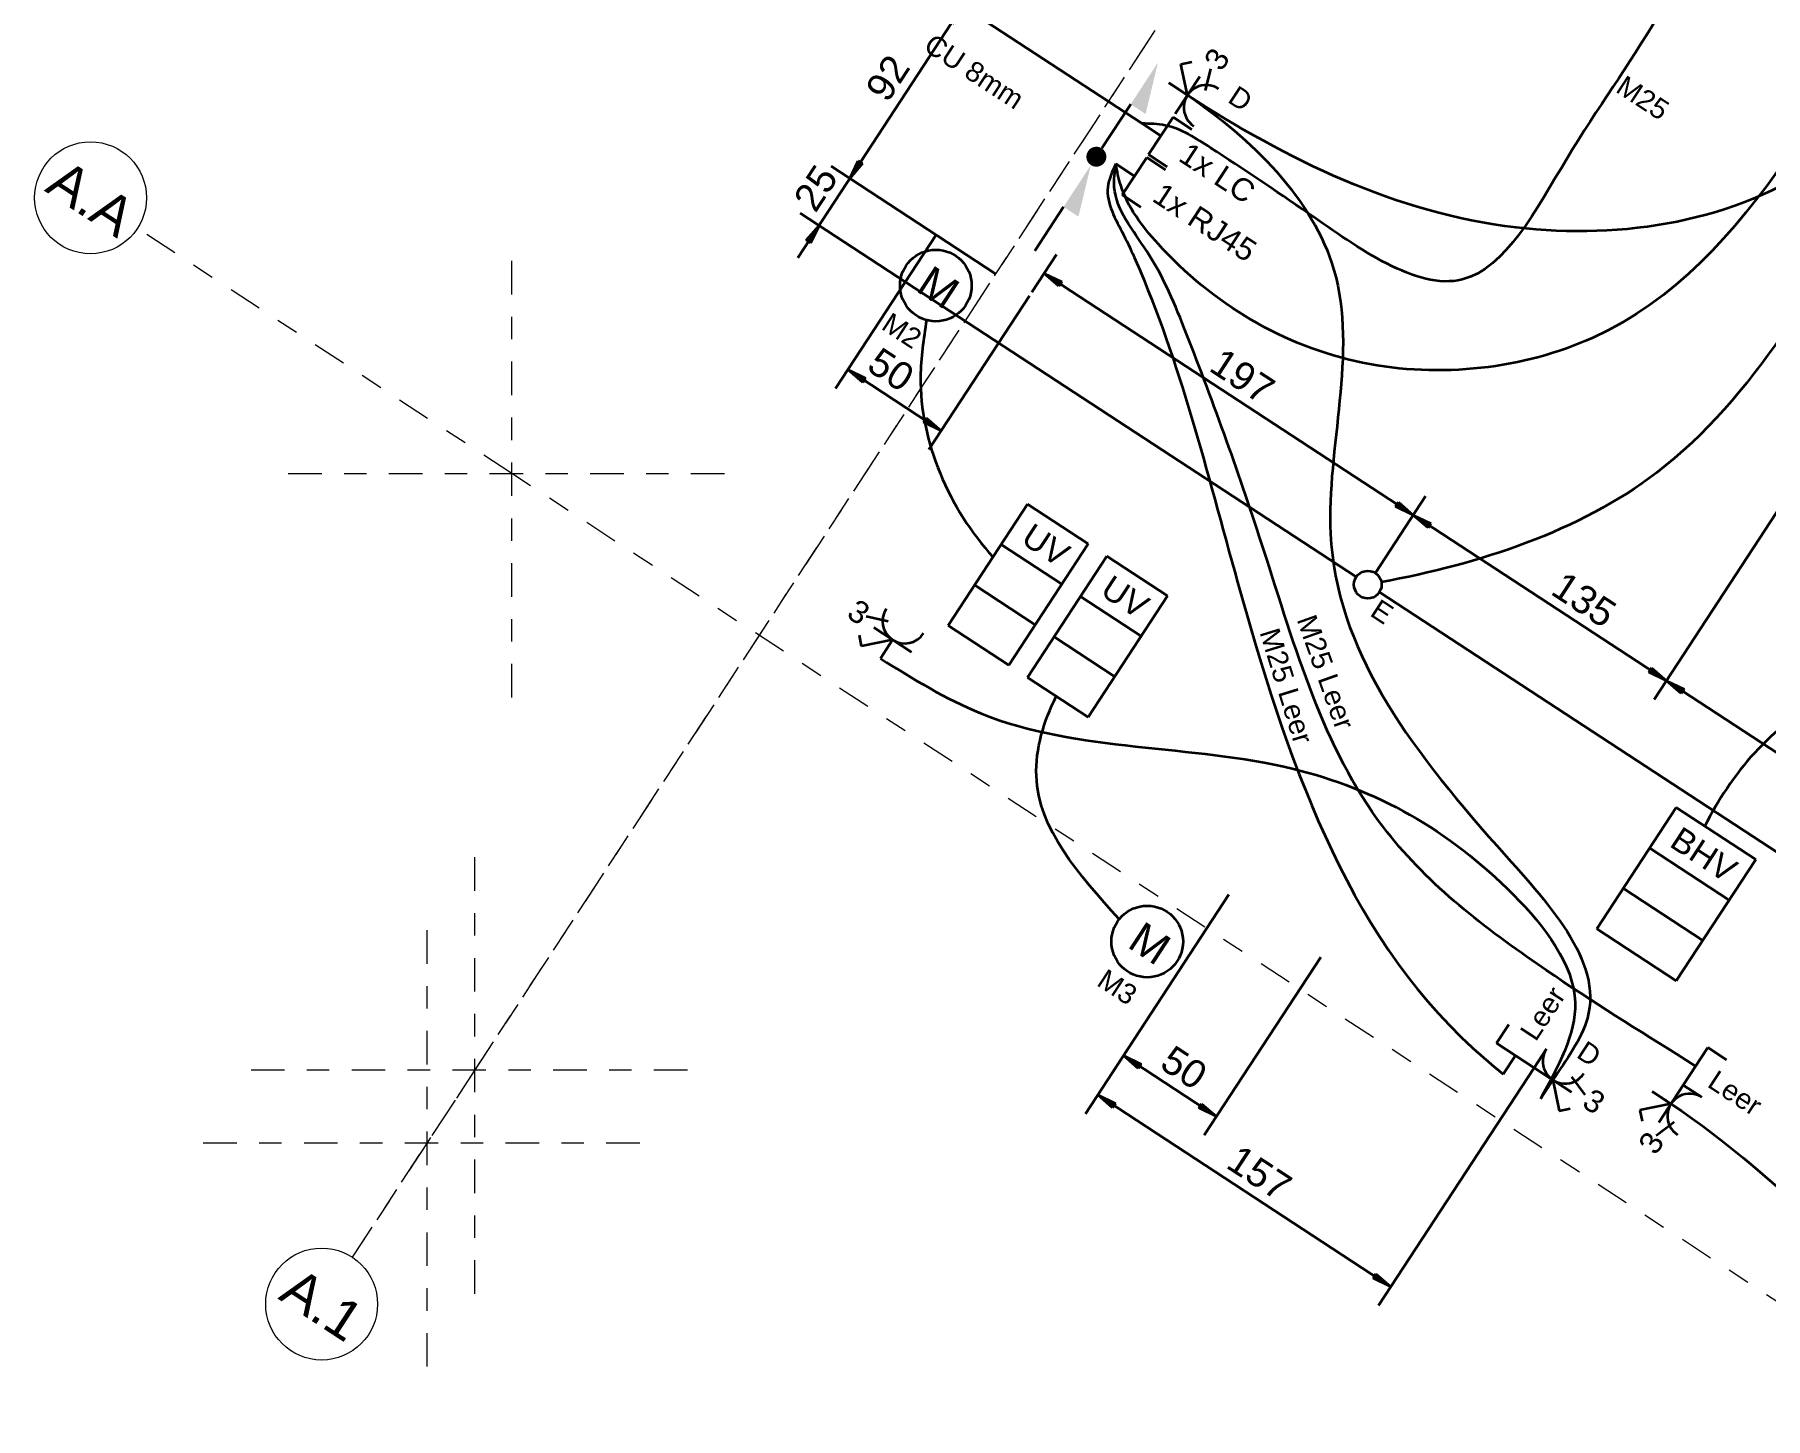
# Model space of a CAD drawing. Header units: metres. Extents: x 2696276 to 2696381, y 1245119 to 1245220.
# Drawn here: x 2696278.3 to 2696286.03, y 1245161.93 to 1245168.11 of the extents above; entities that cross this region are included whole.
import ezdxf
from ezdxf.lldxf.tags import DXFTag

# ---------------------------------------------------------------- set-up
doc = ezdxf.new("R2010")
doc.units = ezdxf.units.M
doc.header["$PDMODE"] = 2
doc.header["$PDSIZE"] = -2
doc.linetypes.add('000_hbf_Strichpunkt 3_1_1mm Achsen', pattern=[0.25, 0.15, -0.05, 0, -0.05])
for name, color, linetype, lineweight, true_color in [('008_232.1__Erdungen u. Schutzpotenzialausgleich', 1, 'Continuous', 35, 0xff0000), ('011_232.51_Lichtinstallationen allgemein', 150, 'Continuous', 35, 0x0080ff), ('011_232.51_Lichtinstallationen allgemein_Bodenltg', 150, 'STRICHLINIE', 35, 0x0080ff), ('011_232.51_Lichtinstallationen allgemein_Deckenltg', 150, 'Continuous', 35, 0x0080ff), ('014_232.62_Storeninstallationen', 1, 'Continuous', 35, 0xff0000), ('014_232.62_Storeninstallationen_Deckenltg', 1, 'Continuous', 35, 0xff0000), ('016_232.70_HLKS-Installation', 5, 'Continuous', 35, 0x0000ff), ('016_232.70_HLKS-Installation_Bodenltg', 5, 'STRICHLINIE', 35, 0x0000ff), ('018_233.01_Innenleuchten', 150, 'Continuous', 35, 0x0080ff), ('032_236.0__Telekommunikationsinstallationen', 3, 'Continuous', 35, 0x00ff00), ('032_236.0__Telekommunikationsinstallationen_Deckenltg', 3, 'Continuous', 35, 0x00ff00), ('035_236.3__UKV-Installationen', 24, 'Continuous', 35, 0x993300), ('035_236.3__UKV-Installationen_Bodenltg', 24, 'STRICHLINIE', 35, 0x993300), ('035_236.3__UKV-Installationen_Deckenltg', 24, 'Continuous', 35, 0x993300)]:
    doc.layers.add(name, color=color, linetype=linetype, lineweight=lineweight, true_color=true_color)
doc.layers.add('1_M01_Achsen.V', color=7, linetype='Continuous')
doc.layers.add('X_Mass', color=7, linetype='Continuous', lineweight=35)
doc.layers.add('X_Mass_Sperrzonen', color=7, linetype='Continuous', lineweight=35)
doc.styles.add('ERSTELLTER_STIL_2', font='')
doc.styles.get("Standard").update_dxf_attribs({"font": 'arial.ttf'})
doc.styles.get('ERSTELLTER_STIL_2').set_extended_font_data('Arial', bold=True)
tags = doc.linetypes.add('STRICHLINIE', pattern=[19.05, 12.7, -6.35]).pattern_tags.tags
tags[6:7] = [DXFTag(74, 4), DXFTag(75, 0), DXFTag(340, '0'), DXFTag(46, 0.0), DXFTag(50, 0.0), DXFTag(44, 0.0), DXFTag(45, 0.0)]
tags[4:5] = [DXFTag(74, 4), DXFTag(75, 0), DXFTag(340, '0'), DXFTag(46, 0.0), DXFTag(50, 0.0), DXFTag(44, 0.0), DXFTag(45, 0.0)]
tags = doc.linetypes.add('STRICHPUNKT2', pattern=[12.7, 6.35, -3.175, 0, -3.175]).pattern_tags.tags
tags[10:11] = [DXFTag(74, 4), DXFTag(75, 0), DXFTag(340, '0'), DXFTag(46, 0.0), DXFTag(50, 0.0), DXFTag(44, 0.0), DXFTag(45, 0.0)]
tags[8:9] = [DXFTag(74, 4), DXFTag(75, 0), DXFTag(340, '0'), DXFTag(46, 0.0), DXFTag(50, 0.0), DXFTag(44, 0.0), DXFTag(45, 0.0)]
tags[6:7] = [DXFTag(74, 4), DXFTag(75, 0), DXFTag(340, '0'), DXFTag(46, 0.0), DXFTag(50, 0.0), DXFTag(44, 0.0), DXFTag(45, 0.0)]
tags[4:5] = [DXFTag(74, 4), DXFTag(75, 0), DXFTag(340, '0'), DXFTag(46, 0.0), DXFTag(50, 0.0), DXFTag(44, 0.0), DXFTag(45, 0.0)]

# ---------------------------------------------------------------- blocks, each defined once
blk = doc.blocks.new('0_Leitung_ durchgehend-A0S2JC8S73', base_point=(-799.58, -1071.91))
at = {"lineweight": -2}
blk.add_hatch(color=0, dxfattribs=at).paths.add_polyline_path([(-798.27, -1024.77), (-798.98, -1023.84), (-799.43, -1022.76), (-799.58, -1021.61), (-799.43, -1020.45), (-798.98, -1019.37), (-798.27, -1018.44), (-797.35, -1017.73), (-796.27, -1017.28), (-795.11, -1017.13), (-793.95, -1017.28), (-792.87, -1017.73), (-791.94, -1018.44), (-791.23, -1019.37), (-790.78, -1020.45), (-790.63, -1021.61), (-790.78, -1022.76), (-791.23, -1023.84), (-791.94, -1024.77), (-792.87, -1025.48), (-793.95, -1025.93), (-795.11, -1026.08), (-796.27, -1025.93), (-797.35, -1025.48)])
at = {"color": 0, "lineweight": -2}
for p, q in [((-795.11, -993.59), (-795.11, -1017.13)), ((-795.11, -1048.38), (-795.11, -1071.91))]:
    blk.add_line(p, q, dxfattribs=at)
for points in [[(-795.11, -993.59), (-795.11, -971.3), (-787.15, -993.59)], [(-787.15, -1048.38), (-795.11, -1048.38), (-795.11, -1026.08)]]:
    blk.add_solid(points, dxfattribs=at)
blk = doc.blocks.new('Maß-A0S2JCA073', base_point=(-898.67, -1132.48))
at = {"color": 0, "linetype": 'ByBlock', "lineweight": -2, "ltscale": 0.35}
for p, q in [((-882, -1132.48), (-882, -1072.69)), ((-882, -1090.04), (-883.14, -1081.36)), ((-883.14, -1081.36), (-880.86, -1081.36)), ((-880.86, -1081.36), (-882, -1090.04)), ((-892, -1090.04), (-804.11, -1090.04)), ((-892, -1115.13), (-595.15, -1115.13)), ((-883.14, -1123.8), (-882, -1115.13)), ((-882, -1115.13), (-880.86, -1123.8)), ((-880.86, -1123.8), (-883.14, -1123.8))]:
    blk.add_line(p, q, dxfattribs=at)
for points in [[(-882, -1090.04), (-883.14, -1081.36), (-880.86, -1081.36)], [(-882, -1115.13), (-880.86, -1123.8), (-883.14, -1123.8)]]:
    blk.add_solid(points, dxfattribs=at)
at = {"color": 0, "linetype": 'ByBlock', "lineweight": -2, "ltscale": 0.35, "insert": (-898.67, -1111.7), "char_height": 12.5, "attachment_point": 1, "rotation": 90}
blk.add_mtext('{\\fArial;25}', dxfattribs=at)
blk = doc.blocks.new('0_232.51_Lichtinstallationen allgemein_Deckenltg-A0S2JCD473', base_point=(-584.48, -1110.87))
at = {"color": 0, "linetype": 'ByBlock', "lineweight": -2, "ltscale": 0.35}
blk.add_open_spline([(-380.11, -535.98), (-383.06, -535.49), (-411.66, -530.7), (-484.79, -557.7), (-491.95, -690.76), (-501.06, -830.83), (-485.56, -997.35), (-552.52, -1080.49), (-584.48, -1110.87)], degree=3, knots=[0, 0, 0, 0, 8.999929, 87.189465, 192.930492, 365.249901, 532.636071, 664.891956, 664.891956, 664.891956, 664.891956], dxfattribs=at)
blk = doc.blocks.new('0_232.62_Storeninstallationen_Deckenltg-A0S2JCEW73', base_point=(-818.66, -1196.53))
at = {"color": 0, "linetype": 'ByBlock', "lineweight": -2, "ltscale": 0.35}
blk.add_open_spline([(-818.66, -1124.25), (-815.13, -1131.98), (-799.54, -1166.08), (-763.84, -1189.32), (-735.81, -1196.53)], degree=3, knots=[0, 0, 0, 0, 25.43003, 112.259618, 112.259618, 112.259618, 112.259618], dxfattribs=at)
blk = doc.blocks.new('Maß-A0S2JCFI73', base_point=(-565.11, -1361))
at = {"color": 7, "linetype": 'ByBlock', "lineweight": -2, "ltscale": 0.35, "true_color": 0xffffff}
for p, q in [((-565.11, -1361), (-565.11, -1265.04)), ((-515.45, -1361), (-515.45, -1265.86)), ((-565.11, -1351), (-556.43, -1349.86)), ((-565.11, -1351), (-515.45, -1351)), ((-556.43, -1352.14), (-565.11, -1351)), ((-556.43, -1349.86), (-556.43, -1352.14)), ((-524.13, -1352.14), (-524.13, -1349.86)), ((-524.13, -1349.86), (-515.45, -1351)), ((-515.45, -1351), (-524.13, -1352.14))]:
    blk.add_line(p, q, dxfattribs=at)
for points in [[(-565.11, -1351), (-556.43, -1349.86), (-556.43, -1352.14)], [(-515.45, -1351), (-524.13, -1352.14), (-524.13, -1349.86)]]:
    blk.add_solid(points, dxfattribs=at)
at = {"color": 7, "linetype": 'ByBlock', "lineweight": -2, "ltscale": 0.35, "true_color": 0xffffff, "insert": (-549.21, -1334.33), "char_height": 12.5, "attachment_point": 1}
blk.add_mtext('{\\fArial;50}', dxfattribs=at)
blk = doc.blocks.new('1xRJ45-Steckdose_ UP-A0S2JCGI73', base_point=(-786.11, -1029.54))
at = {"color": 0, "lineweight": -2}
for p, q in [((-776.11, -1029.54), (-776.11, -1009.54)), ((-776.11, -1009.54), (-766.11, -1009.54)), ((-776.11, -1019.54), (-786.11, -1019.54)), ((-766.11, -1029.54), (-776.11, -1029.54))]:
    blk.add_line(p, q, dxfattribs=at)
at = {"color": 0, "lineweight": -2, "insert": (-764.1, -1014.54), "char_height": 10, "attachment_point": 1}
blk.add_mtext('{\\fArial;1x RJ45}', dxfattribs=at)
blk = doc.blocks.new('0_232.62_Storeninstallationen_Deckenltg-A0S2JCI473', base_point=(-678.1, -1301.07))
at = {"color": 0, "linetype": 'ByBlock', "lineweight": -2, "ltscale": 0.35}
blk.add_open_spline([(-600.04, -1301.07), (-626.15, -1294.17), (-665.18, -1283.85), (-676.8, -1245.23), (-678.1, -1233.09)], degree=3, knots=[0, 0, 0, 0, 74.014756, 110.64307, 110.64307, 110.64307, 110.64307], dxfattribs=at)
blk = doc.blocks.new('0_232.51_Lichtinstallationen allgemein_Deckenltg-A0S2JCIG73', base_point=(-786.11, -1265.04))
at = {"color": 0, "linetype": 'ByBlock', "lineweight": -2, "ltscale": 0.35}
blk.add_open_spline([(-786.11, -976.32), (-782.79, -976.3), (-745.62, -976.04), (-659.6, -993.01), (-622.06, -1132.91), (-508.51, -1175.36), (-396.03, -1201.02), (-398.7, -1248), (-398.62, -1261.73), (-398.61, -1265.04)], degree=3, knots=[0, 0, 0, 0, 10, 111.916442, 229.741857, 387.832291, 474.736841, 506.290374, 516.290374, 516.290374, 516.290374, 516.290374], dxfattribs=at)
blk = doc.blocks.new('0_232.51_Lichtinstallationen allgemein_Bodenltg-A0S2JCJ673', base_point=(-358.61, -1265.04))
at = {"color": 0, "lineweight": -2}
blk.add_open_spline([(-358.61, -1235.04), (-355.27, -1235.02), (-290.72, -1234.69), (-199.63, -1261.61), (-91.58, -1252.53), (-46.23, -1261.54), (-28.61, -1265.04)], degree=3, knots=[0, 0, 0, 0, 10, 193.606933, 278.119816, 331.833344, 331.833344, 331.833344, 331.833344], dxfattribs=at)
blk = doc.blocks.new('Maß-A0S2JCLQ73', base_point=(-898.67, -1090.04))
at = {"color": 0, "linetype": 'ByBlock', "lineweight": -2, "ltscale": 0.35}
for p, q in [((-892, -998.04), (-804.11, -998.04)), ((-883.14, -1006.71), (-882, -998.04)), ((-882, -1090.04), (-882, -998.04)), ((-882, -998.04), (-880.86, -1006.71)), ((-880.86, -1006.71), (-883.14, -1006.71)), ((-882, -1090.04), (-883.14, -1081.36)), ((-883.14, -1081.36), (-880.86, -1081.36)), ((-880.86, -1081.36), (-882, -1090.04)), ((-892, -1090.04), (-804.11, -1090.04))]:
    blk.add_line(p, q, dxfattribs=at)
for points in [[(-882, -998.04), (-880.86, -1006.71), (-883.14, -1006.71)], [(-882, -1090.04), (-883.14, -1081.36), (-880.86, -1081.36)]]:
    blk.add_solid(points, dxfattribs=at)
at = {"color": 0, "linetype": 'ByBlock', "lineweight": -2, "ltscale": 0.35, "insert": (-898.67, -1052.92), "char_height": 12.5, "attachment_point": 1, "rotation": 89.99999}
blk.add_mtext('{\\fArial;92}', dxfattribs=at)
blk = doc.blocks.new('Maß-A0S2JCM673', base_point=(-898.67, -998.04))
at = {"color": 0, "linetype": 'ByBlock', "lineweight": -2, "ltscale": 0.35}
for p, q in [((-892, -760.93), (-460.01, -760.93)), ((-883.14, -769.61), (-882, -760.93)), ((-882, -998.04), (-882, -760.93)), ((-882, -760.93), (-880.86, -769.61)), ((-880.86, -769.61), (-883.14, -769.61)), ((-882, -998.04), (-883.14, -989.36)), ((-883.14, -989.36), (-880.86, -989.36)), ((-880.86, -989.36), (-882, -998.04)), ((-892, -998.04), (-804.11, -998.04))]:
    blk.add_line(p, q, dxfattribs=at)
for points in [[(-882, -760.93), (-880.86, -769.61), (-883.14, -769.61)], [(-882, -998.04), (-883.14, -989.36), (-880.86, -989.36)]]:
    blk.add_solid(points, dxfattribs=at)
at = {"color": 0, "linetype": 'ByBlock', "lineweight": -2, "ltscale": 0.35, "insert": (-898.67, -893.41), "char_height": 12.5, "attachment_point": 1, "rotation": 90}
blk.add_mtext('{\\fArial;237}', dxfattribs=at)
blk = doc.blocks.new('0_232.62_Storeninstallationen_Deckenltg-A0S2JCNS73', base_point=(-348.71, -1214.87))
at = {"color": 0, "linetype": 'ByBlock', "lineweight": -2, "ltscale": 0.35}
blk.add_open_spline([(-329.58, -1009.98), (-333.2, -1015.85), (-351.43, -1045.44), (-350.52, -1102.09), (-318.6, -1194.98), (-235.38, -1216.39), (-185.53, -1214.87)], degree=3, knots=[0, 0, 0, 0, 20.552659, 103.683362, 157.5109, 307.121049, 307.121049, 307.121049, 307.121049], dxfattribs=at)
blk = doc.blocks.new('0_232.51_Lichtinstallationen allgemein_Deckenltg-A0S2JCSW73', base_point=(-786.11, -976.35))
at = {"color": 0, "linetype": 'ByBlock', "lineweight": -2, "ltscale": 0.35}
blk.add_open_spline([(-380.11, -534.89), (-381.28, -534.54), (-394.9, -530.69), (-421.59, -529.81), (-461.84, -546.39), (-504.65, -600.51), (-505.57, -680.59), (-509.49, -766.3), (-515.73, -867.35), (-621.84, -963.86), (-726.69, -976.47), (-782.77, -976.33), (-786.11, -976.32)], degree=3, knots=[0, 0, 0, 0, 3.678861, 42.466953, 77.089428, 130.988511, 238.100062, 306.207384, 392.416239, 531.876033, 690.213102, 700.213102, 700.213102, 700.213102, 700.213102], dxfattribs=at)
blk = doc.blocks.new('Motor allgemein-A0S2JCT273', base_point=(-839.61, -1125.04))
at = {"color": 0, "lineweight": -2}
blk.add_circle((-823.61, -1109.04), 16, dxfattribs=at)
at = {"color": 0, "lineweight": -2, "insert": (-830.31, -1102.04), "char_height": 14, "attachment_point": 1}
blk.add_mtext('{\\fArial;M}', dxfattribs=at)
blk = doc.blocks.new('Maß-A0S2JCTA73', base_point=(-786.11, -1108.94))
at = {"color": 0, "linetype": 'ByBlock', "lineweight": -2, "ltscale": 0.35}
for p, q in [((-453.83, -1088), (-453.83, -767.12)), ((-264.61, -1088), (-264.61, -1016.96)), ((-786.11, -1068), (-786.11, -1088.04)), ((-588.96, -1068), (-588.96, -1108.94)), ((-786.11, -1078), (-777.43, -1076.86)), ((-777.43, -1079.14), (-786.11, -1078)), ((-264.61, -1078), (-786.11, -1078)), ((-777.43, -1076.86), (-777.43, -1079.14)), ((-597.64, -1079.14), (-597.64, -1076.86)), ((-597.64, -1076.86), (-588.96, -1078)), ((-588.96, -1078), (-597.64, -1079.14)), ((-588.96, -1078), (-580.29, -1076.86)), ((-580.29, -1079.14), (-588.96, -1078)), ((-580.29, -1076.86), (-580.29, -1079.14)), ((-462.5, -1079.14), (-462.5, -1076.86)), ((-462.5, -1076.86), (-453.83, -1078)), ((-453.83, -1078), (-462.5, -1079.14)), ((-453.83, -1078), (-445.15, -1076.86)), ((-445.15, -1079.14), (-453.83, -1078)), ((-445.15, -1076.86), (-445.15, -1079.14)), ((-273.28, -1079.14), (-273.28, -1076.86)), ((-273.28, -1076.86), (-264.61, -1078)), ((-264.61, -1078), (-273.28, -1079.14))]:
    blk.add_line(p, q, dxfattribs=at)
for points in [[(-786.11, -1078), (-777.43, -1076.86), (-777.43, -1079.14)], [(-588.96, -1078), (-597.64, -1079.14), (-597.64, -1076.86)], [(-588.96, -1078), (-580.29, -1076.86), (-580.29, -1079.14)], [(-453.83, -1078), (-462.5, -1079.14), (-462.5, -1076.86)], [(-453.83, -1078), (-445.15, -1076.86), (-445.15, -1079.14)], [(-264.61, -1078), (-273.28, -1079.14), (-273.28, -1076.86)]]:
    blk.add_solid(points, dxfattribs=at)
at = {"color": 0, "linetype": 'ByBlock', "lineweight": -2, "ltscale": 0.35, "char_height": 12.5, "attachment_point": 1}
for s, insert in [('{\\fArial;197}', (-701.35, -1061.59)), ('{\\fArial;135}', (-518.97, -1061.52)), ('{\\fArial;189}', (-325.06, -1061.15))]:
    blk.add_mtext(s, dxfattribs=dict(at, insert=insert))
blk = doc.blocks.new('Maß-A0S2JCVA73', base_point=(-898.67, -760.93))
at = {"color": 0, "linetype": 'ByBlock', "lineweight": -2, "ltscale": 0.35}
for p, q in [((-892, -431.27), (-599.69, -431.27)), ((-883.14, -439.94), (-882, -431.27)), ((-882, -431.27), (-882, -760.93)), ((-882, -431.27), (-880.86, -439.94)), ((-880.86, -439.94), (-883.14, -439.94)), ((-882, -760.93), (-883.14, -752.26)), ((-883.14, -752.26), (-880.86, -752.26)), ((-880.86, -752.26), (-882, -760.93)), ((-892, -760.93), (-460.01, -760.93))]:
    blk.add_line(p, q, dxfattribs=at)
for points in [[(-882, -431.27), (-880.86, -439.94), (-883.14, -439.94)], [(-882, -760.93), (-883.14, -752.26), (-880.86, -752.26)]]:
    blk.add_solid(points, dxfattribs=at)
at = {"color": 0, "linetype": 'ByBlock', "lineweight": -2, "ltscale": 0.35, "insert": (-898.67, -609.89), "char_height": 12.5, "attachment_point": 1, "rotation": 90}
blk.add_mtext('{\\fArial;330}', dxfattribs=at)
blk = doc.blocks.new('0_236.3_UKV-Installationen_Deckenltg-A0S2JCVC73', base_point=(-786.11, -1265.04))
at = {"color": 0, "linetype": 'ByBlock', "lineweight": -2, "ltscale": 0.35}
blk.add_open_spline([(-786.11, -1019.54), (-785.56, -1023.3), (-783.9, -1034.76), (-768.28, -1042.37), (-716.76, -1074.87), (-620.5, -1165.17), (-507.83, -1254.45), (-424.58, -1264.33), (-418.61, -1265.04)], degree=3, knots=[0, 0, 0, 0, 10.974625, 33.435374, 46.025507, 196.916614, 429.897292, 447.907635, 447.907635, 447.907635, 447.907635], dxfattribs=at)
blk = doc.blocks.new('Gruppenzuleitung-A0S2JCYM73', base_point=(-419.07, -1187.82))
at = {"color": 0, "lineweight": -2}
for p, q in [((-419.07, -1187.82), (-419.07, -1123.02)), ((-419.07, -1123.02), (-376.67, -1123.02)), ((-376.67, -1123.02), (-376.67, -1187.82)), ((-376.67, -1144.62), (-419.07, -1144.62)), ((-376.67, -1166.22), (-419.07, -1166.22)), ((-376.67, -1187.82), (-419.07, -1187.82))]:
    blk.add_line(p, q, dxfattribs=at)
at = {"color": 0, "lineweight": -2, "insert": (-412.78, -1128.42), "char_height": 10.8, "attachment_point": 1}
blk.add_mtext('{\\fArial;BHV}', dxfattribs=at)
blk = doc.blocks.new('0_232.51_Lichtinstallationen allgemein_Deckenltg-A0S2JCZC73', base_point=(-480.38, -992.31))
at = {"color": 0, "linetype": 'ByBlock', "lineweight": -2, "ltscale": 0.35}
blk.add_open_spline([(-388.61, -992.31), (-397.05, -983.06), (-416.02, -962.26), (-446.7, -908.47), (-475.59, -832.57), (-480.39, -732.38), (-481.37, -646.68), (-467.37, -568.08), (-419.45, -539.31), (-390.54, -536.95), (-380.11, -537.54)], degree=3, knots=[0, 0, 0, 0, 37.473618, 84.217074, 184.826887, 277.9212, 381.555394, 447.258554, 502.23198, 533.586039, 533.586039, 533.586039, 533.586039], dxfattribs=at)
blk = doc.blocks.new('0_032_236.0__Telekommunikationsinstallationen_Deckenltg-A0S2JD1S73', base_point=(-786.11, -998.04))
at = {"color": 0, "linetype": 'ByBlock', "lineweight": -2, "ltscale": 0.35}
blk.add_open_spline([(-619.49, -832.34), (-618.36, -857.33), (-621.01, -901.67), (-611.5, -994.9), (-698.02, -990.48), (-743.7, -990.32), (-773.77, -990.27), (-783.15, -996.18), (-786.11, -998.04)], degree=3, knots=[0, 0, 0, 0, 75.043991, 146.362888, 220.89087, 273.814752, 296.371536, 306.72636, 306.72636, 306.72636, 306.72636], dxfattribs=at)
blk = doc.blocks.new('0_232.51_Lichtinstallationen allgemein_Bodenltg-A0S2JD5W73', base_point=(-753.11, -1265.04))
at = {"color": 0, "lineweight": -2}
blk.add_open_spline([(-753.11, -1262.04), (-735.92, -1261.62), (-670.93, -1260.04), (-583.78, -1193.2), (-479.98, -1185.5), (-402.63, -1212.3), (-399.86, -1248.63), (-398.61, -1265.04)], degree=3, knots=[0, 0, 0, 0, 51.007026, 192.939211, 306.259914, 361.692139, 407.330741, 407.330741, 407.330741, 407.330741], dxfattribs=at)
blk = doc.blocks.new('1xRJ45-Steckdose_ UP-A0S2JD6W73', base_point=(-428.61, -1265.04))
at = {"color": 0, "lineweight": -2}
for p, q in [((-428.61, -1245.04), (-428.61, -1255.04)), ((-408.61, -1255.04), (-408.61, -1245.04)), ((-428.61, -1255.04), (-408.61, -1255.04)), ((-418.61, -1255.04), (-418.61, -1265.04))]:
    blk.add_line(p, q, dxfattribs=at)
blk = doc.blocks.new('Gruppenzuleitung-A0S2JD7S73', base_point=(-693.47, -1233.09))
at = {"color": 0, "linetype": 'ByBlock', "lineweight": -2, "ltscale": 0.35}
for p, q in [((-693.47, -1233.09), (-693.47, -1168.29)), ((-693.47, -1168.29), (-661.12, -1168.29)), ((-661.12, -1168.29), (-661.12, -1233.09)), ((-661.12, -1189.89), (-693.47, -1189.89)), ((-661.12, -1211.49), (-693.47, -1211.49)), ((-661.12, -1233.09), (-693.47, -1233.09))]:
    blk.add_line(p, q, dxfattribs=at)
at = {"color": 0, "linetype": 'ByBlock', "lineweight": -2, "ltscale": 0.35, "insert": (-687.13, -1173.69), "char_height": 10.8, "attachment_point": 1}
blk.add_mtext('{\\fArial;UV}', dxfattribs=at)
blk = doc.blocks.new('Deckenlampendübel-A0S2JD8M73', base_point=(-595.15, -1121.31))
at = {"color": 0, "lineweight": -2}
blk.add_circle((-588.96, -1115.13), 6.19, dxfattribs=at)
blk = doc.blocks.new('1xRJ45-Steckdose_ UP-A0S2JDCW73', base_point=(-358.61, -1225.04))
at = {"color": 0, "lineweight": -2}
for p, q in [((-348.61, -1225.04), (-348.61, -1205.04)), ((-348.61, -1205.04), (-338.61, -1205.04)), ((-348.61, -1215.04), (-358.61, -1215.04)), ((-338.61, -1225.04), (-348.61, -1225.04))]:
    blk.add_line(p, q, dxfattribs=at)
blk = doc.blocks.new('Maß-A0S2JDE473', base_point=(-835.94, -1172))
at = {"color": 7, "linetype": 'ByBlock', "lineweight": -2, "ltscale": 0.35, "true_color": 0xffffff}
for p, q in [((-835.94, -1172), (-835.94, -1090.04)), ((-786.11, -1172), (-786.11, -1090.04)), ((-835.94, -1162), (-827.26, -1160.86)), ((-786.11, -1162), (-835.94, -1162)), ((-827.26, -1163.14), (-835.94, -1162)), ((-827.26, -1160.86), (-827.26, -1163.14)), ((-794.78, -1163.14), (-794.78, -1160.86)), ((-794.78, -1160.86), (-786.11, -1162)), ((-786.11, -1162), (-794.78, -1163.14))]:
    blk.add_line(p, q, dxfattribs=at)
for points in [[(-835.94, -1162), (-827.26, -1160.86), (-827.26, -1163.14)], [(-786.11, -1162), (-794.78, -1163.14), (-794.78, -1160.86)]]:
    blk.add_solid(points, dxfattribs=at)
at = {"color": 7, "linetype": 'ByBlock', "lineweight": -2, "ltscale": 0.35, "true_color": 0xffffff, "insert": (-829.5, -1145.11), "char_height": 12.5, "attachment_point": 1}
blk.add_mtext('{\\fArial;50}', dxfattribs=at)
blk = doc.blocks.new('0_236.3_UKV-Installationen_Deckenltg-A0S2JDGG73', base_point=(-786.11, -1044.72))
at = {"color": 0, "linetype": 'ByBlock', "lineweight": -2, "ltscale": 0.35}
blk.add_open_spline([(-516.11, -581.04), (-525.9, -628.44), (-551.94, -754.45), (-514.83, -939.43), (-642.16, -1045.24), (-726.65, -1048.64), (-774.24, -1031.69), (-783.81, -1021.89), (-786.11, -1019.54)], degree=3, knots=[0, 0, 0, 0, 146.645528, 389.853622, 493.37826, 599.088814, 630.139856, 639.956249, 639.956249, 639.956249, 639.956249], dxfattribs=at)
blk = doc.blocks.new('Gruppenzuleitung-A0S2JDGI73', base_point=(-735.81, -1233.09))
at = {"color": 0, "linetype": 'ByBlock', "lineweight": -2, "ltscale": 0.35}
for p, q in [((-735.81, -1233.09), (-735.81, -1168.29)), ((-735.81, -1168.29), (-703.47, -1168.29)), ((-703.47, -1168.29), (-703.47, -1233.09)), ((-703.47, -1189.89), (-735.81, -1189.89)), ((-703.47, -1211.49), (-735.81, -1211.49)), ((-703.47, -1233.09), (-735.81, -1233.09))]:
    blk.add_line(p, q, dxfattribs=at)
at = {"color": 0, "linetype": 'ByBlock', "lineweight": -2, "ltscale": 0.35, "insert": (-729.47, -1173.69), "char_height": 10.8, "attachment_point": 1}
blk.add_mtext('{\\fArial;UV}', dxfattribs=at)
blk = doc.blocks.new('1xOTO-Steckdose_ UP-A0S2JDJK73', base_point=(-786.11, -1008.04))
at = {"color": 0, "lineweight": -2}
for p, q in [((-766.11, -988.04), (-776.11, -988.04)), ((-776.11, -988.04), (-776.11, -1008.04)), ((-776.11, -998.04), (-786.11, -998.04)), ((-776.11, -1008.04), (-766.11, -1008.04))]:
    blk.add_line(p, q, dxfattribs=at)
at = {"color": 0, "lineweight": -2, "insert": (-764.1, -993.04), "char_height": 10, "attachment_point": 1}
blk.add_mtext('{\\fArial;1x LC}', dxfattribs=at)
blk = doc.blocks.new('0_236.3_UKV-Installationen_Deckenltg-A0S2JDPG73', base_point=(-786.11, -1216.36))
at = {"color": 0, "linetype": 'ByBlock', "lineweight": -2, "ltscale": 0.35}
blk.add_open_spline([(-358.61, -1215.04), (-383.18, -1215.6), (-438.34, -1216.87), (-541.54, -1208.3), (-627.66, -1132.78), (-701.41, -1077.07), (-748.93, -1044.24), (-778.25, -1035.75), (-784.55, -1022.75), (-786.11, -1019.54)], degree=3, knots=[0, 0, 0, 0, 74.087771, 166.332102, 300.981608, 403.885599, 444.620413, 476.610934, 487.08113, 487.08113, 487.08113, 487.08113], dxfattribs=at)
blk = doc.blocks.new('Steckdose T13_ UP_ 3-fach_ geschaltet-A0S2JDPI73', base_point=(-786.11, -986.32))
at = {"color": 0, "lineweight": -2}
for p, q in [((-786.11, -966.32), (-782.56, -962.77)), ((-776.11, -976.32), (-786.11, -966.32)), ((-776.11, -986.32), (-776.11, -966.32)), ((-770.42, -970.15), (-773.8, -960.7)), ((-776.11, -976.32), (-786.11, -976.32))]:
    blk.add_line(p, q, dxfattribs=at)
blk.add_ellipse((-766.11, -976.32), major_axis=(0, 10), ratio=1, start_param=0, end_param=3.141593, dxfattribs=at)
at = {"color": 0, "lineweight": -2, "insert": (-778.98, -959.53), "char_height": 10, "attachment_point": 1, "rotation": 90}
blk.add_mtext('{\\fArial;3}', dxfattribs=at)
blk = doc.blocks.new('0_232.70_HLKS-Installation_Bodenltg-A0S2JDRK73', base_point=(-404.8, -1123.02))
at = {"color": 0, "lineweight": -2}
blk.add_open_spline([(-358.61, -1009.57), (-370.39, -1020.98), (-401.11, -1050.74), (-406.99, -1097.25), (-403.82, -1123.02)], degree=3, knots=[0, 0, 0, 0, 48.513431, 126.429777, 126.429777, 126.429777, 126.429777], dxfattribs=at)
blk = doc.blocks.new('Steckdose T13_ UP_ 3-fach_ geschaltet-A0S2JDVI73', base_point=(-358.61, -1258.37))
at = {"color": 0, "lineweight": -2}
for p, q in [((-348.61, -1225.04), (-348.61, -1245.04)), ((-348.61, -1235.04), (-358.61, -1235.04)), ((-348.61, -1235.04), (-358.61, -1245.04)), ((-358.61, -1245.04), (-355.06, -1248.58)), ((-342.92, -1241.21), (-346.3, -1250.65))]:
    blk.add_line(p, q, dxfattribs=at)
blk.add_ellipse((-338.61, -1235.04), major_axis=(0, 10), ratio=1, start_param=0, end_param=3.141593, dxfattribs=at)
at = {"color": 0, "lineweight": -2, "insert": (-351.48, -1258.37), "char_height": 10, "attachment_point": 1, "rotation": 90}
blk.add_mtext('{\\fArial;3}', dxfattribs=at)
blk = doc.blocks.new('Steckdose T13_ UP_ 3-fach_ geschaltet-A0S2JDX273', base_point=(-408.61, -1265.04))
at = {"color": 0, "lineweight": -2}
for p, q in [((-392.43, -1249.35), (-382.99, -1252.73)), ((-408.61, -1255.04), (-388.61, -1255.04)), ((-398.61, -1255.04), (-398.61, -1265.04)), ((-398.61, -1255.04), (-388.61, -1265.04)), ((-388.61, -1265.04), (-385.06, -1261.49))]:
    blk.add_line(p, q, dxfattribs=at)
blk.add_ellipse((-398.61, -1245.04), major_axis=(-10, 0), ratio=1, start_param=0, end_param=3.141593, dxfattribs=at)
at = {"color": 0, "lineweight": -2, "insert": (-381.82, -1247.91), "char_height": 10, "attachment_point": 1}
blk.add_mtext('{\\fArial;3}', dxfattribs=at)
blk = doc.blocks.new('Maß-A0S2JDX673', base_point=(-565.11, -1382))
at = {"color": 0, "linetype": 'ByBlock', "lineweight": -2, "ltscale": 0.35}
for p, q in [((-408.61, -1382), (-408.61, -1255.04)), ((-565.11, -1382), (-565.11, -1265.04)), ((-565.11, -1372), (-556.43, -1370.86)), ((-556.43, -1373.14), (-565.11, -1372)), ((-408.61, -1372), (-565.11, -1372)), ((-556.43, -1370.86), (-556.43, -1373.14)), ((-417.28, -1373.14), (-417.28, -1370.86)), ((-417.28, -1370.86), (-408.61, -1372)), ((-408.61, -1372), (-417.28, -1373.14))]:
    blk.add_line(p, q, dxfattribs=at)
for points in [[(-565.11, -1372), (-556.43, -1370.86), (-556.43, -1373.14)], [(-408.61, -1372), (-417.28, -1373.14), (-417.28, -1370.86)]]:
    blk.add_solid(points, dxfattribs=at)
at = {"color": 0, "linetype": 'ByBlock', "lineweight": -2, "ltscale": 0.35, "insert": (-500.07, -1355.33), "char_height": 12.5, "attachment_point": 1}
blk.add_mtext('{\\fArial;157}', dxfattribs=at)
blk = doc.blocks.new('0_232.62_Storeninstallationen_Deckenltg-A0S2JDZA73', base_point=(-808.49, -861.67))
at = {"color": 0, "linetype": 'ByBlock', "lineweight": -2, "ltscale": 0.35}
blk.add_open_spline([(-808.49, -861.67), (-807.48, -858.8), (-787.03, -800.46), (-726.96, -730.64), (-652.93, -719.73), (-638.02, -719.17)], degree=3, knots=[0, 0, 0, 0, 9.144418, 185.81755, 230.580996, 230.580996, 230.580996, 230.580996], dxfattribs=at)
blk = doc.blocks.new('Steckdose T13_ UP_ 3-fach_ geschaltet-A0S2JE0S73', base_point=(-776.44, -1262.04))
at = {"color": 0, "lineweight": -2}
for p, q in [((-759.28, -1246.35), (-768.72, -1249.73)), ((-743.11, -1252.04), (-763.11, -1252.04)), ((-753.11, -1252.04), (-763.11, -1262.04)), ((-753.11, -1252.04), (-753.11, -1262.04)), ((-763.11, -1262.04), (-766.65, -1258.49))]:
    blk.add_line(p, q, dxfattribs=at)
blk.add_ellipse((-753.11, -1242.04), major_axis=(-10, 0), ratio=1, start_param=0, end_param=3.141592, dxfattribs=at)
at = {"color": 0, "lineweight": -2, "insert": (-776.44, -1244.91), "char_height": 10, "attachment_point": 1, "rotation": 0.00001}
blk.add_mtext('{\\fArial;3}', dxfattribs=at)
blk = doc.blocks.new('Motor allgemein-A0S2JE2Q73', base_point=(-600.11, -1318.54))
at = {"color": 0, "lineweight": -2}
blk.add_circle((-584.11, -1302.54), 16, dxfattribs=at)
at = {"color": 0, "lineweight": -2, "insert": (-590.81, -1295.54), "char_height": 14, "attachment_point": 1}
blk.add_mtext('{\\fArial;M}', dxfattribs=at)
blk = doc.blocks.new('A$C4181af03')
at = {"layer": '1_M01_Achsen.V', "color": 7, "linetype": '000_hbf_Strichpunkt 3_1_1mm Achsen', "lineweight": 13}
for p, q in [((-8.0411, 18.2388), (-8.0411, -15.5395)), ((-8.0411, 17.8496), (-8.0411, -15.1504)), ((-9.3611, -12.8304), (-11.3611, -12.8304)), ((-9.3611, -12.8304), (-11.3611, -12.8304)), ((9.6389, -12.8304), (-9.3611, -12.8304)), ((9.6389, -12.8304), (-9.3611, -12.8304)), ((-8.0411, -15.1504), (-8.0411, -16.1504)), ((-8.0411, -15.5395), (-8.0411, -16.1504))]:
    blk.add_line(p, q, dxfattribs=at)
at = {"layer": '1_M01_Achsen.V', "color": 7, "linetype": 'Continuous', "lineweight": 13}
for centre in [(-11.6111, -12.8304), (-11.6111, -12.8304), (-8.0411, -16.4004), (-8.0411, -16.4004)]:
    blk.add_circle(centre, 0.25, dxfattribs=at)
at = {"layer": '1_M01_Achsen.V', "color": 7, "linetype": '000_hbf_Strichpunkt 3_1_1mm Achsen', "lineweight": 13}
for p in [(-9.3611, -12.8304), (-9.3611, -12.8304), (-9.3611, -12.8304), (-9.3611, -12.8304), (-8.0411, -15.1504), (-8.0411, -15.1504), (-8.0411, -15.5395), (-8.0411, -15.5395)]:
    blk.add_point(p, dxfattribs=at)
at = {"layer": '1_M01_Achsen.V', "color": 7, "lineweight": 13, "char_height": 0.175, "attachment_point": 1, "style": 'ERSTELLTER_STIL_2'}
for s, insert in [('\\A1;\\pt0;{\\fArial|b0|i0|c0|p34;A.A}', (-11.8045, -12.7429)), ('\\A1;\\pt0;{\\fArial|b0|i0|c0|p34;A.A}', (-11.8045, -12.7429)), ('\\A1;\\pt0;{\\fArial|b0|i0|c0|p34;A.1}', (-8.2212, -16.3129)), ('\\A1;\\pt0;{\\fArial|b0|i0|c0|p34;A.1}', (-8.2212, -16.3129))]:
    blk.add_mtext(s, dxfattribs=dict(at, insert=insert))
blk = doc.blocks.new('A$Ccc2696ef')
blk.add_blockref('A$C4181af03', (0, 0))

msp = doc.modelspace()

# ---------------------------------------------------------------- linework, layer by layer
at = {"layer": 'X_Mass', "linetype": 'STRICHPUNKT2', "ltscale": 0.35}
msp.add_line((2696284.3069, 1245165.6169), (2696287.4979, 1245163.5288), dxfattribs=at)
at = {"layer": 'X_Mass', "ltscale": 0.35}
msp.add_lwpolyline([(2696283.096, 1245167.8086), (2696283.2467, 1245167.7101)], dxfattribs=at)

# ---------------------------------------------------------------- block references
at = {"rotation": 326.8000002754653}
msp.add_blockref('A$Ccc2696ef', (2696295.2894, 1245171.7568), dxfattribs=at)
at = {"layer": '008_232.1__Erdungen u. Schutzpotenzialausgleich', "linetype": 'Continuous', "ltscale": 0.35, "xscale": 0.01, "yscale": 0.01, "zscale": 0.01, "rotation": 326.8000002754653}
msp.add_blockref('0_Leitung_ durchgehend-A0S2JC8S73', (2696282.7294, 1245167.1657), dxfattribs=at)
at = {"layer": '011_232.51_Lichtinstallationen allgemein', "linetype": 'Continuous', "ltscale": 0.35, "xscale": 0.01, "yscale": 0.01, "zscale": 0.01, "rotation": 326.8000002754653}
for name, p in [('Steckdose T13_ UP_ 3-fach_ geschaltet-A0S2JDPI73', (2696283.3108, 1245167.8081)), ('Steckdose T13_ UP_ 3-fach_ geschaltet-A0S2JE0S73', (2696281.882, 1245165.4481)), ('Steckdose T13_ UP_ 3-fach_ geschaltet-A0S2JDX273', (2696284.9435, 1245163.4088)), ('Steckdose T13_ UP_ 3-fach_ geschaltet-A0S2JDVI73', (2696285.3983, 1245163.1908))]:
    msp.add_blockref(name, p, dxfattribs=at)
at = {"layer": '011_232.51_Lichtinstallationen allgemein_Bodenltg', "linetype": 'STRICHLINIE', "ltscale": 0.35, "xscale": 0.01, "yscale": 0.01, "zscale": 0.01, "rotation": 326.8000002754653}
for name, p in [('0_232.51_Lichtinstallationen allgemein_Bodenltg-A0S2JD5W73', (2696282.0608, 1245165.2952)), ('0_232.51_Lichtinstallationen allgemein_Bodenltg-A0S2JCJ673', (2696285.3618, 1245163.1351))]:
    msp.add_blockref(name, p, dxfattribs=at)
at = {"layer": '011_232.51_Lichtinstallationen allgemein_Deckenltg', "ltscale": 0.35, "xscale": 0.01, "yscale": 0.01, "zscale": 0.01, "rotation": 326.8000002754653}
for name, p in [('0_232.51_Lichtinstallationen allgemein_Deckenltg-A0S2JCSW73', (2696283.3654, 1245167.8916)), ('0_232.51_Lichtinstallationen allgemein_Deckenltg-A0S2JCD473', (2696284.316, 1245165.6619)), ('0_232.51_Lichtinstallationen allgemein_Deckenltg-A0S2JCZC73', (2696285.8362, 1245166.084)), ('0_232.51_Lichtinstallationen allgemein_Deckenltg-A0S2JCIG73', (2696281.7847, 1245165.4759))]:
    msp.add_blockref(name, p, dxfattribs=at)
at = {"layer": '014_232.62_Storeninstallationen', "linetype": 'Continuous', "ltscale": 0.35, "xscale": 0.01, "yscale": 0.01, "zscale": 0.01, "rotation": 326.8000002754653}
for name, p in [('Motor allgemein-A0S2JCT273', (2696282.1036, 1245166.9403)), ('Motor allgemein-A0S2JE2Q73', (2696283.0481, 1245164.0097))]:
    msp.add_blockref(name, p, dxfattribs=at)
at = {"layer": '014_232.62_Storeninstallationen_Deckenltg', "ltscale": 0.35, "xscale": 0.01, "yscale": 0.01, "zscale": 0.01, "rotation": 326.8000002754653}
for name, p in [('0_232.62_Storeninstallationen_Deckenltg-A0S2JDZA73', (2696283.8061, 1245168.9737)), ('0_232.62_Storeninstallationen_Deckenltg-A0S2JCEW73', (2696281.8874, 1245166.2274)), ('Gruppenzuleitung-A0S2JDGI73', (2696282.3805, 1245165.4678)), ('Gruppenzuleitung-A0S2JD7S73', (2696282.7348, 1245165.236)), ('0_232.62_Storeninstallationen_Deckenltg-A0S2JCI473', (2696282.4911, 1245164.5829))]:
    msp.add_blockref(name, p, dxfattribs=at)
at = {"layer": '014_232.62_Storeninstallationen_Deckenltg', "linetype": 'STRICHLINIE', "ltscale": 0.35, "xscale": 0.01, "yscale": 0.01, "zscale": 0.01, "rotation": 326.8000002754653}
msp.add_blockref('0_232.62_Storeninstallationen_Deckenltg-A0S2JCNS73', (2696285.7194, 1245163.5006), dxfattribs=at)
at = {"layer": '016_232.70_HLKS-Installation', "linetype": 'Continuous', "ltscale": 0.35, "xscale": 0.01, "yscale": 0.01, "zscale": 0.01, "rotation": 326.8000002754653}
msp.add_blockref('Gruppenzuleitung-A0S2JCYM73', (2696285.2787, 1245164.1122), dxfattribs=at)
at = {"layer": '016_232.70_HLKS-Installation_Bodenltg', "linetype": 'STRICHLINIE', "ltscale": 0.35, "xscale": 0.01, "yscale": 0.01, "zscale": 0.01, "rotation": 326.8000002754653}
msp.add_blockref('0_232.70_HLKS-Installation_Bodenltg-A0S2JDRK73', (2696285.7529, 1245164.5763), dxfattribs=at)
at = {"layer": '018_233.01_Innenleuchten', "linetype": 'Continuous', "ltscale": 0.35, "xscale": 0.01, "yscale": 0.01, "zscale": 0.01, "rotation": 326.8000002754653}
msp.add_blockref('Deckenlampendübel-A0S2JD8M73', (2696284.1695, 1245165.6329), dxfattribs=at)
at = {"layer": '032_236.0__Telekommunikationsinstallationen', "linetype": 'Continuous', "ltscale": 0.35, "xscale": 0.01, "yscale": 0.01, "zscale": 0.01, "rotation": 326.8000002754653}
msp.add_blockref('1xOTO-Steckdose_ UP-A0S2JDJK73', (2696283.1919, 1245167.6264), dxfattribs=at)
at = {"layer": '032_236.0__Telekommunikationsinstallationen_Deckenltg', "linetype": 'ByBlock', "ltscale": 0.35, "xscale": 0.01, "yscale": 0.01, "zscale": 0.01, "rotation": 326.8000002754653}
msp.add_blockref('0_032_236.0__Telekommunikationsinstallationen_Deckenltg-A0S2JD1S73', (2696283.2467, 1245167.7101), dxfattribs=at)
at = {"layer": '035_236.3__UKV-Installationen', "linetype": 'Continuous', "ltscale": 0.35, "xscale": 0.01, "yscale": 0.01, "zscale": 0.01, "rotation": 326.8000002754653}
for name, p in [('1xRJ45-Steckdose_ UP-A0S2JCGI73', (2696283.0742, 1245167.4464)), ('1xRJ45-Steckdose_ UP-A0S2JD6W73', (2696284.7761, 1245163.5183)), ('1xRJ45-Steckdose_ UP-A0S2JDCW73', (2696285.5809, 1245163.4698))]:
    msp.add_blockref(name, p, dxfattribs=at)
at = {"layer": '035_236.3__UKV-Installationen_Bodenltg', "ltscale": 0.35, "xscale": 0.01, "yscale": 0.01, "zscale": 0.01, "rotation": 326.8000002754653}
for name, p in [('0_236.3_UKV-Installationen_Deckenltg-A0S2JDGG73', (2696282.991, 1245167.3194)), ('0_236.3_UKV-Installationen_Deckenltg-A0S2JDPG73', (2696282.0512, 1245165.8832))]:
    msp.add_blockref(name, p, dxfattribs=at)
at = {"layer": '035_236.3__UKV-Installationen_Deckenltg', "ltscale": 0.35, "xscale": 0.01, "yscale": 0.01, "zscale": 0.01, "rotation": 326.8000002754653}
msp.add_blockref('0_236.3_UKV-Installationen_Deckenltg-A0S2JCVC73', (2696281.7847, 1245165.4759), dxfattribs=at)
at = {"layer": 'X_Mass', "ltscale": 0.35, "xscale": 0.01, "yscale": 0.01, "zscale": 0.01, "rotation": 326.8000002754653}
for name, p in [('Maß-A0S2JCVA73', (2696283.6031, 1245170.3104)), ('Maß-A0S2JCM673', (2696282.3048, 1245168.3264)), ('Maß-A0S2JCTA73', (2696282.6394, 1245166.782)), ('Maß-A0S2JCLQ73', (2696281.801, 1245167.5566)), ('Maß-A0S2JCA073', (2696281.5687, 1245167.2014)), ('Maß-A0S2JDX673', (2696282.9935, 1245163.2871))]:
    msp.add_blockref(name, p, dxfattribs=at)
at = {"layer": 'X_Mass_Sperrzonen', "color": 0, "ltscale": 0.35, "xscale": 0.01, "yscale": 0.01, "zscale": 0.01, "rotation": 326.8000002754653}
for name, p in [('Maß-A0S2JDE473', (2696281.8771, 1245166.5272)), ('Maß-A0S2JCFI73', (2696283.1085, 1245163.4628))]:
    msp.add_blockref(name, p, dxfattribs=at)

# ---------------------------------------------------------------- texts
at = {"layer": '008_232.1__Erdungen u. Schutzpotenzialausgleich', "ltscale": 0.35, "insert": (2696282.3138, 1245168.1166), "char_height": 0.09, "attachment_point": 1, "rotation": 326.8, "line_spacing_factor": 1.002}
msp.add_mtext('{\\fArial;CU 8mm }', dxfattribs=at)
at = {"layer": '011_232.51_Lichtinstallationen allgemein', "linetype": 'Continuous', "ltscale": 0.35, "char_height": 0.09, "rotation": 326.8, "line_spacing_factor": 1.002}
for s, insert, attachment_point in [('{\\fArial;D}', (2696283.6732, 1245167.8843), 1), ('{\\fArial;E}', (2696284.379, 1245165.5444), 3), ('{\\fArial;D}', (2696285.2693, 1245163.5924), 2)]:
    msp.add_mtext(s, dxfattribs=dict(at, insert=insert, attachment_point=attachment_point))
at = {"layer": '014_232.62_Storeninstallationen', "linetype": 'Continuous', "ltscale": 0.35, "char_height": 0.09, "attachment_point": 2, "rotation": 326.8, "line_spacing_factor": 1.002}
for s, insert in [('{\\fArial;M2}', (2696282.1984, 1245166.8228, 19)), ('{\\fArial;M3}', (2696283.1611, 1245163.8906, 19))]:
    msp.add_mtext(s, dxfattribs=dict(at, insert=insert))
at = {"layer": '032_236.0__Telekommunikationsinstallationen_Deckenltg', "ltscale": 0.35, "insert": (2696285.5091, 1245167.8631), "char_height": 0.09, "attachment_point": 2, "rotation": 326.79932, "line_spacing_factor": 1.002}
msp.add_mtext('{\\fArial;M25}', dxfattribs=at)
at = {"layer": '035_236.3__UKV-Installationen', "linetype": 'Continuous', "ltscale": 0.35, "char_height": 0.09, "attachment_point": 3, "line_spacing_factor": 1.002}
for insert, rotation in [((2696285.0679, 1245163.8651), 56.8), ((2696286.0267, 1245163.3483), 326.8)]:
    msp.add_mtext('{\\fArial;Leer}', dxfattribs=dict(at, insert=insert, rotation=rotation))
at = {"layer": '035_236.3__UKV-Installationen_Bodenltg', "linetype": 'STRICHLINIE', "ltscale": 0.35, "char_height": 0.09, "attachment_point": 2, "line_spacing_factor": 1.002}
for insert, rotation in [((2696284.11, 1245165.2748), 289.55937), ((2696283.935, 1245165.2112), 287.1299)]:
    msp.add_mtext('{\\fArial;M25 Leer}', dxfattribs=dict(at, insert=insert, rotation=rotation))

doc.saveas('drawing.dxf')
